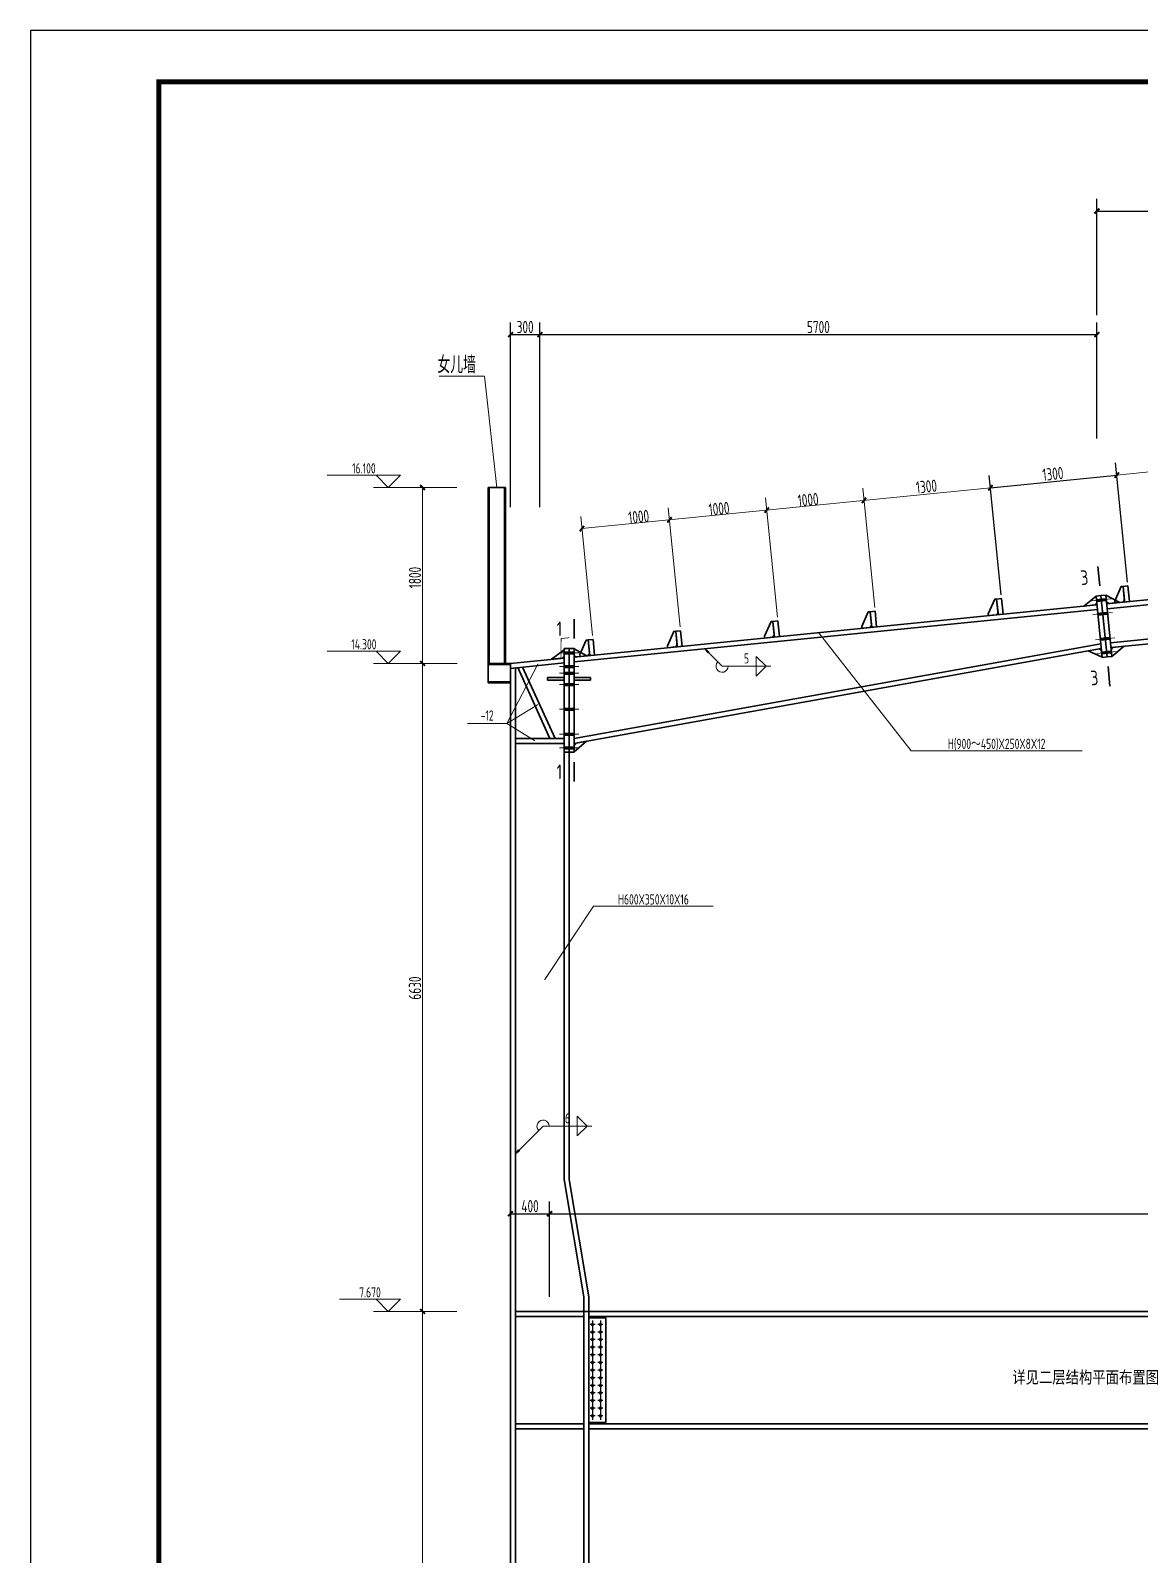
# Model space of a CAD drawing. Extents: x 19118 to 566552, y -1188739 to 92943.
# Drawn here: x 77812 to 100506, y -1026047 to -994862 of the extents above; entities that cross this region are included whole.
import ezdxf
from ezdxf.enums import TextEntityAlignment as Align

# ---------------------------------------------------------------- set-up
doc = ezdxf.new("R2010")
doc.units = 0
doc.header["$LTSCALE"] = 1000
doc.header["$MEASUREMENT"] = 0
doc.layers.get('0').update_dxf_attribs({"linetype": 'CONTINUOUS'})
doc.layers.get('Defpoints').update_dxf_attribs({"linetype": 'CONTINUOUS'})
for name, color, linetype in [('10', 7, 'CONTINUOUS'), ('COLU', 7, 'CONTINUOUS'), ('PUB_TITLE', 4, 'CONTINUOUS'), ('REIN', 1, 'CONTINUOUS'), ('TEXT', 7, 'CONTINUOUS')]:
    doc.layers.add(name, color=color, linetype=linetype)
for name, color, linetype, lineweight in [('114', 2, 'CONTINUOUS', 18), ('14', 2, 'CONTINUOUS', 35), ('字符串标注', 9, 'CONTINUOUS', 18), ('尺寸标注', 9, 'CONTINUOUS', 18), ('尺寸标注-12', 2, 'CONTINUOUS', 35), ('柱子', 3, 'CONTINUOUS', 35), ('楼层标高', 9, 'CONTINUOUS', 18), ('焊缝标注', 9, 'CONTINUOUS', 18), ('钢板标注', 9, 'CONTINUOUS', 18)]:
    doc.layers.add(name, color=color, linetype=linetype, lineweight=lineweight)
doc.styles.add('PkpmHz', font='Pkpmeng', dxfattribs={"width": 0.7, "bigfont": 'hztxt'})
doc.styles.add('TSSD_NORM', font='Tssdeng.shx', dxfattribs={"width": 0.65, "bigfont": 'hztxt.shx'})
doc.styles.add('宋体', font='SimSun.ttf', dxfattribs={"width": 0.8})
doc.dimstyles.new('Pkpm_1.00', dxfattribs={"dimtxt": 250, "dimasz": 100, "dimexe": 250, "dimexo": 0.0625, "dimgap": 30, "dimtad": 1, "dimdec": 0, "dimrnd": 5, "dimzin": 0, "dimdsep": 46, "dimtxsty": 'PkpmHz', "dimblk1": 'ARCHTICK', "dimblk2": 'ARCHTICK', "dimsah": 1, "dimcen": 0.09, "dimadec": 0, "dimazin": 0, "dimtfac": 1, "dimtdec": 0, "dimtmove": 2, "dimatfit": 1, "dimfxl": 1, "dimtolj": 1, "dimtzin": 0, "dimarcsym": 0})

# ---------------------------------------------------------------- blocks, each defined once
blk = doc.blocks.new('_ArchTick')
at = {"color": 0, "linetype": 'ByBlock', "const_width": 0.4}
blk.add_lwpolyline([(-0.5, -0.5), (0.5, 0.5)], dxfattribs=at)
blk = doc.blocks.new('*D139')
at = {"layer": 'Defpoints', "color": 0, "linetype": 'Continuous'}
for p in [(88434, -1019074), (87634, -1021074), (88434, -1021074)]:
    blk.add_point(p, dxfattribs=at)
at = {"layer": '尺寸标注', "color": 0, "linetype": 'Continuous', "lineweight": -2}
for p, q in [((87634, -1020774), (87634, -1018824)), ((87634, -1019074), (88434, -1019074)), ((88434, -1020774), (88434, -1018824))]:
    blk.add_line(p, q, dxfattribs=at)
at = {"layer": '尺寸标注', "color": 0, "linetype": 'Continuous', "lineweight": -2, "xscale": 100, "yscale": 100, "zscale": 100, "rotation": 180}
blk.add_blockref('_ArchTick', (87634, -1019074), dxfattribs=at)
at = {"layer": '尺寸标注', "color": 0, "linetype": 'Continuous', "lineweight": -2, "xscale": 100, "yscale": 100, "zscale": 100}
blk.add_blockref('_ArchTick', (88434, -1019074), dxfattribs=at)
at = {"layer": '尺寸标注', "color": 0, "linetype": 'Continuous', "insert": (88034, -1018919), "char_height": 250, "attachment_point": 5, "style": 'PkpmHz'}
blk.add_mtext('\\A1;400', dxfattribs=at)
blk = doc.blocks.new('*D140')
at = {"layer": 'Defpoints', "color": 0, "linetype": 'Continuous'}
for p in [(113634, -1019074), (88434, -1021074), (113634, -1021074)]:
    blk.add_point(p, dxfattribs=at)
at = {"layer": '尺寸标注', "color": 0, "linetype": 'Continuous', "lineweight": -2}
for p, q in [((88434, -1020774), (88434, -1018824)), ((88434, -1019074), (113634, -1019074)), ((113634, -1020774), (113634, -1018824))]:
    blk.add_line(p, q, dxfattribs=at)
at = {"layer": '尺寸标注', "color": 0, "linetype": 'Continuous', "lineweight": -2, "xscale": 100, "yscale": 100, "zscale": 100, "rotation": 180}
blk.add_blockref('_ArchTick', (88434, -1019074), dxfattribs=at)
at = {"layer": '尺寸标注', "color": 0, "linetype": 'Continuous', "lineweight": -2, "xscale": 100, "yscale": 100, "zscale": 100}
blk.add_blockref('_ArchTick', (113634, -1019074), dxfattribs=at)
at = {"layer": '尺寸标注', "color": 0, "linetype": 'Continuous', "insert": (101034, -1018919), "char_height": 250, "attachment_point": 5, "style": 'PkpmHz'}
blk.add_mtext('\\A1;12600', dxfattribs=at)
blk = doc.blocks.new('*D145')
at = {"layer": 'Defpoints', "color": 0, "linetype": 'Continuous'}
for p in [(100042, -1003960), (100301, -1006547), (97713, -1006806)]:
    blk.add_point(p, dxfattribs=at)
at = {"layer": '尺寸标注-12', "color": 0, "linetype": 'Continuous', "lineweight": -2}
for p, q in [((100261, -1006149), (100017, -1003711)), ((97674, -1006408), (97430, -1003970)), ((97455, -1004219), (100042, -1003960))]:
    blk.add_line(p, q, dxfattribs=at)
at = {"layer": '尺寸标注-12', "color": 0, "linetype": 'Continuous', "lineweight": -2, "xscale": 100, "yscale": 100, "zscale": 100}
for p, rotation in [((97455, -1004219), 185.7105946520635), ((100042, -1003960), 5.710594652063488)]:
    blk.add_blockref('_ArchTick', p, dxfattribs=dict(at, rotation=rotation))
at = {"layer": '尺寸标注-12', "color": 0, "linetype": 'Continuous', "lineweight": 18, "insert": (98733, -1003935), "char_height": 250, "attachment_point": 5, "rotation": 5.7106, "style": 'PkpmHz'}
blk.add_mtext('\\A1;1300', dxfattribs=at)
blk = doc.blocks.new('*D206')
at = {"layer": 'Defpoints', "color": 0, "linetype": 'Continuous'}
for p in [(88234, -1001085), (87634, -1004614, -2), (88234, -1004614, -2)]:
    blk.add_point(p, dxfattribs=at)
at = {"layer": '尺寸标注', "color": 0, "linetype": 'Continuous', "lineweight": -2}
for p, q in [((87634, -1004614), (87634, -1000835)), ((88234, -1004614), (88234, -1000835)), ((87634, -1001085), (88234, -1001085))]:
    blk.add_line(p, q, dxfattribs=at)
at = {"layer": '尺寸标注', "color": 0, "linetype": 'Continuous', "lineweight": -2, "xscale": 100, "yscale": 100, "zscale": 100, "rotation": 180}
blk.add_blockref('_ArchTick', (87634, -1001085), dxfattribs=at)
at = {"layer": '尺寸标注', "color": 0, "linetype": 'Continuous', "lineweight": -2, "xscale": 100, "yscale": 100, "zscale": 100}
blk.add_blockref('_ArchTick', (88234, -1001085), dxfattribs=at)
at = {"layer": '尺寸标注', "color": 0, "linetype": 'Continuous', "insert": (87934, -1000930), "char_height": 250, "attachment_point": 5, "style": 'PkpmHz'}
blk.add_mtext('\\A1;300', dxfattribs=at)
blk = doc.blocks.new('*D207')
at = {"layer": 'Defpoints', "color": 0, "linetype": 'Continuous'}
for p in [(99634, -1001085), (99634, -1003214), (88234, -1004614, -2)]:
    blk.add_point(p, dxfattribs=at)
at = {"layer": '尺寸标注', "color": 0, "linetype": 'Continuous', "lineweight": -2}
for p, q in [((88234, -1004614), (88234, -1000835)), ((99634, -1003214), (99634, -1000835)), ((88234, -1001085), (99634, -1001085))]:
    blk.add_line(p, q, dxfattribs=at)
at = {"layer": '尺寸标注', "color": 0, "linetype": 'Continuous', "lineweight": -2, "xscale": 100, "yscale": 100, "zscale": 100, "rotation": 180}
blk.add_blockref('_ArchTick', (88234, -1001085), dxfattribs=at)
at = {"layer": '尺寸标注', "color": 0, "linetype": 'Continuous', "lineweight": -2, "xscale": 100, "yscale": 100, "zscale": 100}
blk.add_blockref('_ArchTick', (99634, -1001085), dxfattribs=at)
at = {"layer": '尺寸标注', "color": 0, "linetype": 'Continuous', "insert": (93934, -1000930), "char_height": 250, "attachment_point": 5, "style": 'PkpmHz'}
blk.add_mtext('\\A1;5700', dxfattribs=at)
blk = doc.blocks.new('*D208')
at = {"layer": 'Defpoints', "color": 0, "linetype": 'Continuous'}
for p in [(113634, -998557), (99634, -1000685), (113634, -1000685)]:
    blk.add_point(p, dxfattribs=at)
at = {"layer": '尺寸标注', "color": 0, "linetype": 'Continuous', "lineweight": -2}
for p, q in [((99634, -1000685), (99634, -998307)), ((113634, -1000685), (113634, -998307)), ((99634, -998557), (113634, -998557))]:
    blk.add_line(p, q, dxfattribs=at)
at = {"layer": '尺寸标注', "color": 0, "linetype": 'Continuous', "lineweight": -2, "xscale": 100, "yscale": 100, "zscale": 100, "rotation": 180}
blk.add_blockref('_ArchTick', (99634, -998557), dxfattribs=at)
at = {"layer": '尺寸标注', "color": 0, "linetype": 'Continuous', "lineweight": -2, "xscale": 100, "yscale": 100, "zscale": 100}
blk.add_blockref('_ArchTick', (113634, -998557), dxfattribs=at)
at = {"layer": '尺寸标注', "color": 0, "linetype": 'Continuous', "insert": (106634, -998402), "char_height": 250, "attachment_point": 5, "style": 'PkpmHz'}
blk.add_mtext('\\A1;7000', dxfattribs=at)

msp = doc.modelspace()

# ---------------------------------------------------------------- hatches: boundary and pattern name
at = {"layer": '10'}
for points in [[(89314.02, -1021304.17), (89287.76, -1021338.29), (89314.02, -1021372.42), (89340.27, -1021338.29), (89314.02, -1021304.17)], [(89474.02, -1021304.17), (89447.76, -1021338.29), (89474.02, -1021372.42), (89500.27, -1021338.29), (89474.02, -1021304.17)], [(89314.02, -1021460.09), (89287.76, -1021494.21), (89314.02, -1021528.34), (89340.27, -1021494.21), (89314.02, -1021460.09)], [(89314.02, -1021616.01), (89287.76, -1021650.14), (89314.02, -1021684.26), (89340.27, -1021650.14), (89314.02, -1021616.01)], [(89474.02, -1021460.09), (89447.76, -1021494.21), (89474.02, -1021528.34), (89500.27, -1021494.21), (89474.02, -1021460.09)], [(89474.02, -1021616.01), (89447.76, -1021650.14), (89474.02, -1021684.26), (89500.27, -1021650.14), (89474.02, -1021616.01)], [(89314.02, -1021771.93), (89287.76, -1021806.05), (89314.02, -1021840.18), (89340.27, -1021806.05), (89314.02, -1021771.93)], [(89314.02, -1021927.85), (89287.76, -1021961.98), (89314.02, -1021996.1), (89340.27, -1021961.98), (89314.02, -1021927.85)], [(89474.02, -1021771.93), (89447.76, -1021806.05), (89474.02, -1021840.18), (89500.27, -1021806.05), (89474.02, -1021771.93)], [(89474.02, -1021927.85), (89447.76, -1021961.98), (89474.02, -1021996.1), (89500.27, -1021961.98), (89474.02, -1021927.85)], [(89314.02, -1022083.77), (89287.76, -1022117.9), (89314.02, -1022152.02), (89340.27, -1022117.9), (89314.02, -1022083.77)], [(89314.02, -1022239.69), (89287.76, -1022273.82), (89314.02, -1022307.94), (89340.27, -1022273.82), (89314.02, -1022239.69)], [(89474.02, -1022083.77), (89447.76, -1022117.9), (89474.02, -1022152.02), (89500.27, -1022117.9), (89474.02, -1022083.77)], [(89474.02, -1022239.69), (89447.76, -1022273.82), (89474.02, -1022307.94), (89500.27, -1022273.82), (89474.02, -1022239.69)], [(89314.02, -1022395.61), (89287.76, -1022429.74), (89314.02, -1022463.86), (89340.27, -1022429.74), (89314.02, -1022395.61)], [(89314.02, -1022551.53), (89287.76, -1022585.66), (89314.02, -1022619.78), (89340.27, -1022585.66), (89314.02, -1022551.53)], [(89474.02, -1022395.61), (89447.76, -1022429.74), (89474.02, -1022463.86), (89500.27, -1022429.74), (89474.02, -1022395.61)], [(89474.02, -1022551.53), (89447.76, -1022585.66), (89474.02, -1022619.78), (89500.27, -1022585.66), (89474.02, -1022551.53)], [(89314.02, -1022707.45), (89287.76, -1022741.58), (89314.02, -1022775.7), (89340.27, -1022741.58), (89314.02, -1022707.45)], [(89314.02, -1022863.37), (89287.76, -1022897.5), (89314.02, -1022931.62), (89340.27, -1022897.5), (89314.02, -1022863.37)], [(89474.02, -1022707.45), (89447.76, -1022741.58), (89474.02, -1022775.7), (89500.27, -1022741.58), (89474.02, -1022707.45)], [(89474.02, -1022863.37), (89447.76, -1022897.5), (89474.02, -1022931.62), (89500.27, -1022897.5), (89474.02, -1022863.37)], [(89314.02, -1023019.29), (89287.76, -1023053.42), (89314.02, -1023087.54), (89340.27, -1023053.42), (89314.02, -1023019.29)], [(89314.02, -1023175.21), (89287.76, -1023209.34), (89314.02, -1023243.46), (89340.27, -1023209.34), (89314.02, -1023175.21)], [(89474.02, -1023019.29), (89447.76, -1023053.42), (89474.02, -1023087.54), (89500.27, -1023053.42), (89474.02, -1023019.29)], [(89474.02, -1023175.21), (89447.76, -1023209.34), (89474.02, -1023243.46), (89500.27, -1023209.34), (89474.02, -1023175.21)]]:
    msp.add_hatch(color=1, dxfattribs=at).paths.add_polyline_path(points)
at = {"layer": '焊缝标注'}
for points in [[(91611.5, -1007516.57), (91671.38, -1007598.06), (91692.65, -1007576.9)], [(87734.02, -1017846.44), (87815.36, -1017786.37), (87794.15, -1017765.15)]]:
    msp.add_hatch(color=256, dxfattribs=at).paths.add_polyline_path(points)

# ---------------------------------------------------------------- linework, layer by layer
at = {"layer": '10', "color": 7, "lineweight": 35, "ltscale": 100}
for p, q in [((99655.91, -1005827.74), (99695.71, -1006225.75)), ((88934.02, -1006906.59), (88934.02, -1007306.59)), ((99900.88, -1008277.51), (99861.08, -1007879.5)), ((88934.02, -1010231.15), (88934.02, -1009831.15))]:
    msp.add_line(p, q, dxfattribs=at)
at = {"layer": '10', "ltscale": 100}
for p, q in [((89314.02, -1021259.54), (89314.02, -1021417.05)), ((89474.02, -1021259.54), (89474.02, -1021417.05)), ((89366.51, -1021338.29), (89261.52, -1021338.29)), ((89366.51, -1021494.21), (89261.52, -1021494.21)), ((89314.02, -1021415.46), (89314.02, -1021572.96)), ((89314.02, -1021571.39), (89314.02, -1021728.89)), ((89526.52, -1021338.29), (89421.52, -1021338.29)), ((89526.52, -1021494.21), (89421.52, -1021494.21)), ((89474.02, -1021415.46), (89474.02, -1021572.96)), ((89474.02, -1021571.39), (89474.02, -1021728.89)), ((89366.51, -1021650.14), (89261.52, -1021650.14)), ((89366.51, -1021806.05), (89261.52, -1021806.05)), ((89314.02, -1021727.3), (89314.02, -1021884.81)), ((89314.02, -1021883.23), (89314.02, -1022040.73)), ((89526.52, -1021650.14), (89421.52, -1021650.14)), ((89526.52, -1021806.05), (89421.52, -1021806.05)), ((89474.02, -1021727.3), (89474.02, -1021884.81)), ((89474.02, -1021883.23), (89474.02, -1022040.73)), ((89366.51, -1021961.98), (89261.52, -1021961.98)), ((89366.51, -1022117.9), (89261.52, -1022117.9)), ((89314.02, -1022039.14), (89314.02, -1022196.65)), ((89314.02, -1022195.07), (89314.02, -1022352.57)), ((89526.52, -1021961.98), (89421.52, -1021961.98)), ((89526.52, -1022117.9), (89421.52, -1022117.9)), ((89474.02, -1022039.14), (89474.02, -1022196.65)), ((89474.02, -1022195.07), (89474.02, -1022352.57)), ((89366.51, -1022273.82), (89261.52, -1022273.82)), ((89366.51, -1022429.74), (89261.52, -1022429.74)), ((89314.02, -1022350.99), (89314.02, -1022508.49)), ((89314.02, -1022506.91), (89314.02, -1022664.41)), ((89526.52, -1022273.82), (89421.52, -1022273.82)), ((89526.52, -1022429.74), (89421.52, -1022429.74)), ((89474.02, -1022350.99), (89474.02, -1022508.49)), ((89474.02, -1022506.91), (89474.02, -1022664.41)), ((89366.51, -1022585.66), (89261.52, -1022585.66)), ((89366.51, -1022741.58), (89261.52, -1022741.58)), ((89314.02, -1022662.83), (89314.02, -1022820.33)), ((89314.02, -1022818.75), (89314.02, -1022976.25)), ((89526.52, -1022585.66), (89421.52, -1022585.66)), ((89526.52, -1022741.58), (89421.52, -1022741.58)), ((89474.02, -1022662.83), (89474.02, -1022820.33)), ((89474.02, -1022818.75), (89474.02, -1022976.25)), ((89366.51, -1022897.5), (89261.52, -1022897.5)), ((89366.51, -1023053.42), (89261.52, -1023053.42)), ((89314.02, -1022974.67), (89314.02, -1023132.17)), ((89314.02, -1023130.59), (89314.02, -1023288.09)), ((89526.52, -1022897.5), (89421.52, -1022897.5)), ((89526.52, -1023053.42), (89421.52, -1023053.42)), ((89474.02, -1022974.67), (89474.02, -1023132.17)), ((89474.02, -1023130.59), (89474.02, -1023288.09)), ((89366.51, -1023209.34), (89261.52, -1023209.34)), ((89526.52, -1023209.34), (89421.52, -1023209.34))]:
    msp.add_line(p, q, dxfattribs=at)
at = {"layer": '10', "color": 1, "linetype": 'Continuous'}
for points in [[(89314.02, -1021304.17), (89287.76, -1021338.29), (89314.02, -1021372.42), (89340.27, -1021338.29)], [(89474.02, -1021304.17), (89447.76, -1021338.29), (89474.02, -1021372.42), (89500.27, -1021338.29)], [(89314.02, -1021460.09), (89287.76, -1021494.21), (89314.02, -1021528.34), (89340.27, -1021494.21)], [(89314.02, -1021616.01), (89287.76, -1021650.14), (89314.02, -1021684.26), (89340.27, -1021650.14)], [(89474.02, -1021460.09), (89447.76, -1021494.21), (89474.02, -1021528.34), (89500.27, -1021494.21)], [(89474.02, -1021616.01), (89447.76, -1021650.14), (89474.02, -1021684.26), (89500.27, -1021650.14)], [(89314.02, -1021771.93), (89287.76, -1021806.05), (89314.02, -1021840.18), (89340.27, -1021806.05)], [(89314.02, -1021927.85), (89287.76, -1021961.98), (89314.02, -1021996.1), (89340.27, -1021961.98)], [(89474.02, -1021771.93), (89447.76, -1021806.05), (89474.02, -1021840.18), (89500.27, -1021806.05)], [(89474.02, -1021927.85), (89447.76, -1021961.98), (89474.02, -1021996.1), (89500.27, -1021961.98)], [(89314.02, -1022083.77), (89287.76, -1022117.9), (89314.02, -1022152.02), (89340.27, -1022117.9)], [(89314.02, -1022239.69), (89287.76, -1022273.82), (89314.02, -1022307.94), (89340.27, -1022273.82)], [(89474.02, -1022083.77), (89447.76, -1022117.9), (89474.02, -1022152.02), (89500.27, -1022117.9)], [(89474.02, -1022239.69), (89447.76, -1022273.82), (89474.02, -1022307.94), (89500.27, -1022273.82)], [(89314.02, -1022395.61), (89287.76, -1022429.74), (89314.02, -1022463.86), (89340.27, -1022429.74)], [(89314.02, -1022551.53), (89287.76, -1022585.66), (89314.02, -1022619.78), (89340.27, -1022585.66)], [(89474.02, -1022395.61), (89447.76, -1022429.74), (89474.02, -1022463.86), (89500.27, -1022429.74)], [(89474.02, -1022551.53), (89447.76, -1022585.66), (89474.02, -1022619.78), (89500.27, -1022585.66)], [(89314.02, -1022707.45), (89287.76, -1022741.58), (89314.02, -1022775.7), (89340.27, -1022741.58)], [(89314.02, -1022863.37), (89287.76, -1022897.5), (89314.02, -1022931.62), (89340.27, -1022897.5)], [(89474.02, -1022707.45), (89447.76, -1022741.58), (89474.02, -1022775.7), (89500.27, -1022741.58)], [(89474.02, -1022863.37), (89447.76, -1022897.5), (89474.02, -1022931.62), (89500.27, -1022897.5)], [(89314.02, -1023019.29), (89287.76, -1023053.42), (89314.02, -1023087.54), (89340.27, -1023053.42)], [(89314.02, -1023175.21), (89287.76, -1023209.34), (89314.02, -1023243.46), (89340.27, -1023209.34)], [(89474.02, -1023019.29), (89447.76, -1023053.42), (89474.02, -1023087.54), (89500.27, -1023053.42)], [(89474.02, -1023175.21), (89447.76, -1023209.34), (89474.02, -1023243.46), (89500.27, -1023209.34)]]:
    msp.add_lwpolyline(points, close=True, dxfattribs=at)
at = {"layer": '114', "ltscale": 100}
for p, q in [((99525.56, -1006534.22), (99923.57, -1006494.42)), ((99553.42, -1006812.82), (99951.43, -1006773.02)), ((99605.13, -1007329.94), (100003.15, -1007290.14)), ((99633.02, -1007608.85), (100031.04, -1007569.05)), ((88634.02, -1007593.82), (89034.02, -1007593.82)), ((88634.02, -1007874.32), (89034.02, -1007874.32)), ((88634.02, -1008014.32), (89034.02, -1008014.32)), ((88634.02, -1008244.32), (89034.02, -1008244.32)), ((88634.02, -1008752.32), (89034.02, -1008752.32)), ((88634.02, -1009259.53), (89034.02, -1009259.53)), ((88634.02, -1009541.14), (89034.02, -1009541.14))]:
    msp.add_line(p, q, dxfattribs=at)
at = {"layer": '114', "color": 1, "lineweight": 70, "ltscale": 100}
for p, q in [((99625.06, -1006524.27), (99824.07, -1006504.37)), ((99652.92, -1006802.87), (99851.93, -1006782.97)), ((99704.63, -1007319.99), (99903.64, -1007300.09)), ((99732.52, -1007598.9), (99931.53, -1007579)), ((88734.02, -1007593.82), (88934.02, -1007593.82)), ((88734.02, -1007874.32), (88934.02, -1007874.32)), ((88734.02, -1008014.32), (88934.02, -1008014.32)), ((88734.02, -1008244.32), (88934.02, -1008244.32)), ((88734.02, -1008752.32), (88934.02, -1008752.32)), ((88734.02, -1009259.53), (88934.02, -1009259.53)), ((88734.02, -1009541.14), (88934.02, -1009541.14))]:
    msp.add_line(p, q, dxfattribs=at)
at = {"layer": '14', "ltscale": 100}
for p, q in [((99365.36, -1006640.68), (99616.11, -1006434.71)), ((99594.22, -1006617.8), (99365.36, -1006640.68)), ((99630.04, -1006574.02), (99594.22, -1006617.8)), ((99616.11, -1006434.71), (99715.61, -1006424.76)), ((99741.68, -1007690.44), (99616.11, -1006434.71)), ((99616.11, -1006434.71), (99630.04, -1006574.02)), ((99715.61, -1006424.76), (99815.12, -1006414.81)), ((99715.61, -1006424.76), (99841.18, -1007680.5)), ((99841.18, -1007680.5), (99715.61, -1006424.76)), ((99815.12, -1006414.81), (99940.69, -1007670.55)), ((99829.05, -1006554.12), (99815.12, -1006414.81)), ((99815.12, -1006414.81), (100101.69, -1006567.05)), ((99872.83, -1006589.93), (99829.05, -1006554.12)), ((100101.69, -1006567.05), (99872.83, -1006589.93)), ((88475.31, -1007729.69), (88734.02, -1007533.82)), ((88734.02, -1009631.14), (88734.02, -1007506.59)), ((88734.02, -1007506.59), (88834.02, -1007506.59)), ((88734.02, -1007533.82), (88734.02, -1007663.82)), ((88834.02, -1007506.59), (88834.02, -1009631.14)), ((88834.02, -1009631.15), (88834.02, -1007506.59)), ((88834.02, -1007506.59), (88934.02, -1007506.59)), ((88934.02, -1007506.59), (88934.02, -1009631.15)), ((88934.02, -1007643.82), (88934.02, -1007513.82)), ((88934.02, -1007513.82), (89192.72, -1007657.95)), ((99457.84, -1007557.17), (99684.2, -1007516.44)), ((99741.48, -1007688.46), (99457.84, -1007557.17)), ((99684.2, -1007516.44), (99727.55, -1007549.15)), ((99727.55, -1007549.15), (99741.48, -1007688.46)), ((99926.56, -1007529.25), (99962.38, -1007485.47)), ((99940.49, -1007668.56), (99926.56, -1007529.25)), ((100191.24, -1007462.59), (99940.49, -1007668.56)), ((99962.38, -1007485.47), (100191.24, -1007462.59)), ((87634.01, -1007813.82), (88734.02, -1007703.82)), ((88734.02, -1007804.32), (87634.01, -1007914.33)), ((87634.01, -1007914.33), (87634.01, -1007813.82)), ((87634.01, -1007914.32, 2), (87634.01, -1007813.82, 2)), ((88694.21, -1007707.8), (88475.31, -1007729.69)), ((88734.02, -1007663.82), (88694.21, -1007707.8)), ((88734.02, -1007703.82), (88734.02, -1007804.32)), ((88973.82, -1007679.84), (88934.02, -1007643.82)), ((89192.72, -1007657.95), (88973.82, -1007679.84)), ((99841.18, -1007680.5), (99741.68, -1007690.44)), ((99940.69, -1007670.55), (99841.18, -1007680.5)), ((88734.02, -1008104.32), (88394.02, -1008104.32)), ((88394.02, -1008104.32), (88394.02, -1008154.32)), ((88394.02, -1008154.32), (88734.02, -1008154.32)), ((88734.02, -1008154.32), (88734.02, -1008104.32)), ((88934.02, -1008104.32), (89274.02, -1008104.32)), ((88934.02, -1008154.32), (88934.02, -1008104.32)), ((89274.02, -1008154.32), (88934.02, -1008154.32)), ((89274.02, -1008104.32), (89274.02, -1008154.32)), ((87734.01, -1009350.34), (88734.02, -1009350.34)), ((87734.01, -1009450.34), (87734.01, -1009350.34)), ((88734.02, -1009450.34), (87734.01, -1009450.34)), ((88734.02, -1009350.34), (88734.02, -1009450.34)), ((89189.9, -1009405.09), (88934.02, -1009621.15)), ((88934.02, -1009491.14), (88973.38, -1009444.06)), ((88973.38, -1009444.06), (89189.9, -1009405.09)), ((88834.02, -1009631.14), (88734.02, -1009631.14)), ((88934.02, -1009631.15), (88834.02, -1009631.15)), ((88934.02, -1009621.15), (88934.02, -1009491.14)), ((87734.01, -1021073.82), (89134.01, -1021073.82)), ((89134.01, -1021173.82), (87734.01, -1021173.82)), ((89234.02, -1023343.82), (89234.01, -1021203.82)), ((89234.01, -1021203.82), (89584.01, -1021203.82)), ((89584.01, -1021203.82), (89584.01, -1023343.82)), ((87734.01, -1023373.82), (89134.02, -1023373.82)), ((89134.02, -1023473.82), (87734.01, -1023473.82)), ((89134.02, -1023373.82), (89134.02, -1023473.82)), ((89584.01, -1023343.82), (89234.02, -1023343.82))]:
    msp.add_line(p, q, dxfattribs=at)
for points in [[(87882.09, -1007889.52), (88544.97, -1009350.34)], [(88438.84, -1009350.34), (87783.14, -1007899.41)]]:
    msp.add_lwpolyline(points, dxfattribs=at)
at = {"layer": 'COLU', "lineweight": 5}
msp.add_line((87105.18, -1001938.6, -46), (87354.01, -1004213.82), dxfattribs=at)
at = {"layer": 'PUB_TITLE'}
msp.add_lwpolyline([(77811.65, -1057232.25), (210216.65, -1057232.25), (210216.65, -994862.25), (77811.65, -994862.25)], close=True, dxfattribs=at)
at = {"layer": 'PUB_TITLE', "const_width": 105}
msp.add_lwpolyline([(80436.65, -1056182.25), (209166.65, -1056182.25), (209166.65, -995912.25), (80436.65, -995912.25)], close=True, dxfattribs=at)
at = {"layer": 'REIN', "color": 4, "const_width": 15, "elevation": 2}
msp.add_lwpolyline([(87534.01, -1007074.36), (87534.01, -1007813.82), (87634.01, -1007813.82), (88664.45, -1007710.78), (88671.18, -1007303.74), (88841.06, -1007286.75)], dxfattribs=at)
at = {"layer": 'TEXT', "lineweight": 5}
msp.add_line((87105.18, -1001938.6, -46), (86177.37, -1001938.6, -46), dxfattribs=at)
at = {"layer": '字符串标注', "ltscale": 100}
for p, q in [((93934.02, -1007183.82), (95831.26, -1009600.55)), ((95831.26, -1009600.55), (99331.26, -1009600.55)), ((88334.02, -1014283.82), (89334.02, -1012783.82)), ((89334.02, -1012783.82), (91784.02, -1012783.82))]:
    msp.add_line(p, q, dxfattribs=at)
at = {"layer": '字符串标注', "ltscale": 100, "const_width": 10}
for points in [[(93939.02, -1007183.82, 1), (93929.02, -1007183.82, 1)], [(88339.02, -1014283.82, 1), (88329.02, -1014283.82, 1)]]:
    msp.add_lwpolyline(points, format="xyb", close=True, dxfattribs=at)
at = {"layer": '尺寸标注', "linetype": 'Continuous'}
for p, q in [((86534.02, -1004213.82), (85584.02, -1004213.82)), ((85834.02, -1007813.23), (85834.02, -1004213.82)), ((86539.96, -1007813.23), (85584.02, -1007813.23)), ((86534.02, -1007813.82), (85584.02, -1007813.82)), ((85834.02, -1021073.82), (85834.02, -1007813.82)), ((86534.02, -1021073.82), (85584.02, -1021073.82)), ((86534.02, -1021073.82), (85584.02, -1021073.82)), ((85834.02, -1036413.82), (85834.02, -1021073.82))]:
    msp.add_line(p, q, dxfattribs=at)
at = {"layer": '尺寸标注-12', "color": 9, "linetype": 'Continuous', "lineweight": 18}
for p, q in [((100260.71, -1006149.15), (100016.93, -1003711.31)), ((100041.8, -1003960.07), (102628.9, -1003701.36)), ((97673.62, -1006407.86), (97429.83, -1003970.02)), ((89096.4, -1005054.61), (97454.71, -1004218.78)), ((93096.45, -1006865.58), (92852.66, -1004427.74)), ((95086.52, -1006666.57), (94842.74, -1004228.73)), ((91106.37, -1007064.59), (90862.59, -1004626.75)), ((89315.3, -1007243.7), (89071.52, -1004805.85))]:
    msp.add_line(p, q, dxfattribs=at)
at = {"layer": '尺寸标注-12', "ltscale": 100}
for p, q in [((100169.17, -1006238.7), (100268.67, -1006228.75)), ((100201.01, -1006557.12), (100169.17, -1006238.7)), ((100268.67, -1006228.75), (100300.51, -1006547.17)), ((97582.07, -1006497.42), (97681.58, -1006487.46)), ((97613.91, -1006815.83), (97582.07, -1006497.42)), ((97681.58, -1006487.46), (97713.42, -1006805.88)), ((100300.51, -1006547.17), (100201.01, -1006557.12)), ((93004.9, -1006955.14), (93104.41, -1006945.19)), ((93036.74, -1007273.55), (93004.9, -1006955.14)), ((93104.41, -1006945.19), (93136.25, -1007263.6)), ((94994.98, -1006756.13), (95094.48, -1006746.18)), ((95026.82, -1007074.54), (94994.98, -1006756.13)), ((95094.48, -1006746.18), (95126.32, -1007064.59)), ((97713.42, -1006805.88), (97613.91, -1006815.83)), ((91014.83, -1007154.14), (91114.33, -1007144.19)), ((91046.67, -1007472.56), (91014.83, -1007154.14)), ((91114.33, -1007144.19), (91146.17, -1007462.61)), ((93136.25, -1007263.6), (93036.74, -1007273.55)), ((95126.32, -1007064.59), (95026.82, -1007074.54)), ((89223.76, -1007333.25), (89323.26, -1007323.3)), ((89255.6, -1007651.66), (89223.76, -1007333.25)), ((89323.26, -1007323.3), (89355.11, -1007641.71)), ((91146.17, -1007462.61), (91046.67, -1007472.56)), ((89355.11, -1007641.71), (89255.6, -1007651.66))]:
    msp.add_line(p, q, dxfattribs=at)
for points in [[(99998.02, -1006537.22), (100002, -1006577.01), (100161.21, -1006561.1), (100197.03, -1006517.32), (100169.17, -1006238.7), (100129.37, -1006242.69)], [(97410.93, -1006795.93), (97414.91, -1006835.73), (97574.11, -1006819.81), (97609.93, -1006776.03), (97582.07, -1006497.42), (97542.27, -1006501.4)], [(92833.76, -1007253.65), (92837.74, -1007293.45), (92996.94, -1007277.53), (93032.76, -1007233.75), (93004.9, -1006955.14), (92965.1, -1006959.12)], [(94823.83, -1007054.64), (94827.81, -1007094.44), (94987.02, -1007078.52), (95022.84, -1007034.74), (94994.98, -1006756.13), (94955.17, -1006760.11)], [(90843.68, -1007452.66), (90847.66, -1007492.46), (91006.87, -1007476.54), (91042.69, -1007432.76), (91014.83, -1007154.14), (90975.03, -1007158.13)], [(89052.61, -1007631.77), (89056.59, -1007671.57), (89215.8, -1007655.64), (89251.62, -1007611.86), (89223.76, -1007333.25), (89183.96, -1007337.23)]]:
    msp.add_lwpolyline(points, close=True, dxfattribs=at)
at = {"layer": '柱子', "color": 4}
for p, q in [((87174.01, -1004213.82), (87174.01, -1007813.82, 2)), ((87534.01, -1004213.82), (87174.01, -1004213.82)), ((87198.01, -1004213.82), (87198.01, -1007813.82, 2)), ((87510.01, -1004213.82), (87510.01, -1007813.82, 2)), ((87534.01, -1004213.82), (87534.01, -1007813.82, 2)), ((87174.01, -1007813.82, 2), (87174.01, -1008213.82, 2)), ((87634.01, -1007813.82), (87174.01, -1007813.82)), ((87634.01, -1007837.82, 2), (87174.01, -1007837.82, 2)), ((87634.01, -1008189.82, 2), (87174.01, -1008189.82, 2)), ((87634.01, -1008213.82, 2), (87174.01, -1008213.82, 2))]:
    msp.add_line(p, q, dxfattribs=at)
at = {"layer": '柱子', "ltscale": 100}
for p, q in [((99833.03, -1006593.92), (113534.05, -1005223.82)), ((99842.98, -1006693.42), (113534.05, -1005324.32)), ((99912.63, -1007389.94), (113534.05, -1006027.8)), ((99922.58, -1007489.45), (113534.05, -1006128.3)), ((88934.02, -1007683.82), (99634.02, -1006613.82)), ((88934.02, -1007784.32), (99643.97, -1006713.32)), ((88934.02, -1009349.54), (99713.59, -1007409.54)), ((88934.02, -1009451.14), (99723.57, -1007509.35)), ((87634.01, -1007914.33), (87734.01, -1007904.33)), ((87634.02, -1021073.82), (87634.01, -1007914.33)), ((87734.02, -1021073.82), (87734.01, -1007904.33)), ((88734.02, -1018373.82), (88734.02, -1009631.14)), ((88734.02, -1009631.14), (88834.02, -1009631.14)), ((88834.02, -1018373.82), (88834.02, -1009631.14)), ((89134.01, -1020773.82), (88734.02, -1018373.82)), ((88834.02, -1018373.82), (89234.01, -1020773.82)), ((89134.01, -1021073.82), (89134.01, -1020773.82)), ((89234.01, -1021073.82), (89234.01, -1020773.82)), ((87634.02, -1036313.82), (87634.01, -1021073.82)), ((87734.02, -1036313.82), (87734.01, -1021073.82)), ((89134.02, -1036313.82), (89134.01, -1021073.82)), ((89134.01, -1021073.82), (89234.01, -1021073.82)), ((89234.02, -1036313.82), (89234.01, -1021073.82)), ((89234.01, -1021073.82), (112834.02, -1021073.82)), ((89234.01, -1021173.82), (112834.02, -1021173.82)), ((89234.02, -1023373.82), (112834.02, -1023373.82)), ((89234.02, -1023473.82), (112834.02, -1023473.82))]:
    msp.add_line(p, q, dxfattribs=at)
at = {"layer": '楼层标高', "ltscale": 100}
for p, q in [((85384.02, -1003963.82), (83884.02, -1003963.82)), ((85134.02, -1004213.82), (84884.02, -1003963.82)), ((85134.02, -1004213.82), (85384.02, -1003963.82)), ((84834.02, -1004213.82), (86384.02, -1004213.82)), ((85384.02, -1007563.82), (83884.02, -1007563.82)), ((85134.02, -1007813.82), (84884.02, -1007563.82)), ((85134.02, -1007813.82), (85384.02, -1007563.82)), ((84834.02, -1007813.82), (86384.02, -1007813.82)), ((85384.02, -1020823.82), (84134.02, -1020823.82)), ((85134.02, -1021073.82), (84884.02, -1020823.82)), ((85134.02, -1021073.82), (85384.02, -1020823.82)), ((84834.02, -1021073.82), (86384.02, -1021073.82))]:
    msp.add_line(p, q, dxfattribs=at)
at = {"layer": '焊缝标注', "ltscale": 100}
for p, q in [((91611.5, -1007516.57), (91964.07, -1007871.11)), ((91964.07, -1007871.11), (92964.07, -1007871.11)), ((92664.07, -1007671.11), (92864.07, -1007871.11)), ((92664.07, -1007871.11), (92664.07, -1007671.11)), ((92664.07, -1008071.11), (92864.07, -1007871.11)), ((92664.07, -1007871.11), (92664.07, -1008071.11)), ((88999.93, -1017080.98), (89199.93, -1017280.98)), ((88999.93, -1017280.98), (88999.93, -1017080.98)), ((87734.02, -1017846.44), (88299.93, -1017280.98)), ((88299.93, -1017280.98), (89299.93, -1017280.98)), ((88999.93, -1017480.98), (89199.93, -1017280.98)), ((88999.93, -1017280.98), (88999.93, -1017480.98))]:
    msp.add_line(p, q, dxfattribs=at)
at = {"layer": '焊缝标注', "linetype": 'Continuous'}
for points in [[(91611.5, -1007516.57), (91671.38, -1007598.06), (91692.65, -1007576.9)], [(87734.02, -1017846.44), (87815.36, -1017786.37), (87794.15, -1017765.15)]]:
    msp.add_lwpolyline(points, close=True, dxfattribs=at)
at = {"layer": '焊缝标注', "ltscale": 100}
for centre, start, end in [((91964.07, -1007871.11), 134.840286, 0), ((88299.93, -1017280.98), 0, 224.977188)]:
    msp.add_arc(centre, 125, start, end, dxfattribs=at)
at = {"layer": '钢板标注', "ltscale": 100}
for p, q in [((88195.14, -1007828.87), (87556.54, -1009041.14)), ((88186.38, -1008660.1), (87556.54, -1009041.14)), ((87556.54, -1009041.14), (86756.54, -1009041.14)), ((88127.9, -1009390.39), (87556.54, -1009041.14))]:
    msp.add_line(p, q, dxfattribs=at)
at = {"layer": '钢板标注', "ltscale": 100, "const_width": 10}
for points in [[(88190.14, -1007828.87, -1), (88200.14, -1007828.87, -1)], [(88181.38, -1008660.1, -1), (88191.38, -1008660.1, -1)], [(88122.9, -1009390.39, -1), (88132.9, -1009390.39, -1)]]:
    msp.add_lwpolyline(points, format="xyb", close=True, dxfattribs=at)

# ---------------------------------------------------------------- block references
at = {"layer": '尺寸标注', "linetype": 'Continuous', "xscale": 100, "yscale": 100, "zscale": 100}
for p, rotation in [((85834.02, -1004213.82), 90), ((85834.02, -1007813.23), 270), ((85834.02, -1007813.82), 90), ((85834.02, -1021073.82), 90), ((85834.02, -1021073.82), 270)]:
    msp.add_blockref('_ArchTick', p, dxfattribs=dict(at, rotation=rotation))
at = {"layer": '尺寸标注-12', "color": 9, "linetype": 'Continuous', "lineweight": 18, "yscale": 100, "zscale": 100}
for p, xscale, rotation in [((97454.71, -1004218.78), 100, 5.710594653930651), ((100041.8, -1003960.07), 99.99999999999999, 185.7105946521196), ((94867.61, -1004477.49), 100, 185.7105946539307), ((92877.54, -1004676.5), 100, 185.7105946539307), ((89096.4, -1005054.61), 100, 185.7105946539307), ((90887.46, -1004875.51), 100, 185.7105946539307)]:
    msp.add_blockref('_ArchTick', p, dxfattribs=dict(at, xscale=xscale, rotation=rotation))

# ---------------------------------------------------------------- texts
at = {"layer": '10', "color": 7, "lineweight": 25, "style": 'PkpmHz', "width": 0.77}
for p in [(99377.3, -1006056.6), (99582.47, -1008108.36)]:
    msp.add_text('3', height=300, rotation=5.71051, dxfattribs=at).set_placement(p, align=Align.MIDDLE_CENTER)
for p in [(88634.02, -1007106.59), (88634.02, -1010031.15)]:
    msp.add_text('1', height=300, dxfattribs=at).set_placement(p, align=Align.MIDDLE_CENTER)
at = {"layer": 'TEXT', "lineweight": 5, "style": 'TSSD_NORM', "width": 0.75}
msp.add_text('女儿墙', height=350, dxfattribs=at).set_placement((86139.13, -1001876.7, -46))
at = {"layer": '字符串标注', "style": 'PkpmHz', "width": 0.71}
for s, p in [('H(900～450)X250X8X12', (97581.26, -1009563.94)), ('H600X350X10X16', (90559.02, -1012747.21))]:
    msp.add_text(s, height=210, dxfattribs=at).set_placement(p, align=Align.CENTER)
at = {"layer": '字符串标注', "style": '宋体', "width": 0.8}
msp.add_text('详见二层结构平面布置图', height=250, dxfattribs=at).set_placement((99402.79, -1022620.07, -706), align=Align.BOTTOM_CENTER)
at = {"layer": '尺寸标注', "style": 'PkpmHz', "width": 0.7}
for s, p in [('1800', (85804.02, -1006276.02)), ('6630', (85804.02, -1014692.86))]:
    msp.add_text(s, height=250, rotation=90, dxfattribs=at).set_placement(p)
at = {"layer": '尺寸标注-12', "color": 9, "linetype": 'Continuous', "lineweight": 18, "char_height": 250, "attachment_point": 5, "rotation": 5.710595, "style": 'PkpmHz'}
for s, insert in [('\\A1;1300', (96145.74, -1004193.91)), ('1000', (93724.21, -1004466.21)), ('1000', (90256.67, -1004812.96)), ('1000', (91900.72, -1004648.56))]:
    msp.add_mtext(s, dxfattribs=dict(at, insert=insert))
at = {"layer": '楼层标高', "style": 'PkpmHz', "width": 0.71}
for s, p in [('16.100', (84634.02, -1003927.2)), ('14.300', (84634.02, -1007527.21)), ('7.670', (84759.02, -1020787.21))]:
    msp.add_text(s, height=210, dxfattribs=at).set_placement(p, align=Align.CENTER)
at = {"layer": '焊缝标注', "style": 'PkpmHz', "width": 0.71}
for s, p in [('5', (92464.07, -1007814.49)), ('6', (88799.93, -1017224.37))]:
    msp.add_text(s, height=210, dxfattribs=at).set_placement(p, align=Align.CENTER)
at = {"layer": '钢板标注', "style": 'PkpmHz', "width": 0.71}
msp.add_text('-12', height=210, dxfattribs=at).set_placement((87156.54, -1008984.52), align=Align.CENTER)

# ---------------------------------------------------------------- dimensions: what is measured, and where the dimension line sits
at = {"layer": '尺寸标注', "linetype": 'Continuous'}
for base, p1, p2, text, override, picture, middle in [((113634.02, -998556.6), (99634.02, -1000684.96), (113634.02, -1000684.96), '7000', {"dimtih": 0, "dimtoh": 0}, '*D208', (106634.02, -998401.6)), ((88234.02, -1001085.46), (87634.02, -1004613.81, -2), (88234.02, -1004613.81, -2), '300', {"dimtih": 0, "dimtoh": 0}, '*D206', (87934.02, -1000930.46)), ((99634.02, -1001085.46), (88234.02, -1004613.81, -2), (99634.02, -1003213.82), '5700', {"dimtih": 0, "dimtoh": 0}, '*D207', (93934.02, -1000930.46)), ((88434.02, -1019073.82), (87634.02, -1021073.82), (88434.02, -1021073.82), '400', {"dimexo": 300, "dimtih": 0, "dimtoh": 0}, '*D139', (88034.02, -1018918.82)), ((113634.02, -1019073.82), (88434.02, -1021073.82), (113634.02, -1021073.82), '12600', {"dimexo": 300, "dimtih": 0, "dimtoh": 0}, '*D140', (101034.02, -1018918.82))]:
    dim = msp.add_linear_dim(base=base, p1=p1, p2=p2, text=text, dimstyle='Pkpm_1.00', override=override, dxfattribs=at)
    dim.commit()
    dim.dimension.update_dxf_attribs({"geometry": picture, "text_midpoint": middle})
at = {"layer": '尺寸标注-12', "color": 9, "linetype": 'Continuous', "lineweight": 18}
dim = msp.add_linear_dim(base=(100041.8, -1003960.07), p1=(97713.42, -1006805.88), p2=(100300.51, -1006547.17), angle=5.710595, text='1300', dimstyle='Pkpm_1.00', override={"dimexo": 400, "dimtih": 0, "dimtoh": 0}, dxfattribs=at)
dim.commit()
dim.dimension.update_dxf_attribs({"geometry": '*D145', "text_midpoint": (98732.83, -1003935.19)})

doc.saveas('drawing.dxf')
